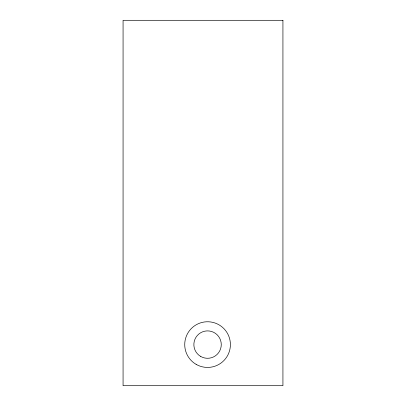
<?xml version="1.0" encoding="UTF-8"?>
<svg xmlns="http://www.w3.org/2000/svg" width="406" height="406" viewBox="0 0 406 406"><rect width="100%" height="100%" fill="white"/><g stroke="black" fill="none" stroke-linecap="round" stroke-linejoin="round"><path stroke-width="0.61" d="M282.931 20.3L123.069 20.3L123.069 385.7L282.931 385.7L282.931 20.3M196.149 364.37A22.837 22.837 0 0 0 230.405 344.592A22.837 22.837 0 0 0 196.149 324.815A22.837 22.837 0 0 0 196.149 364.37M200.716 356.458A13.702 13.702 0 0 0 221.27 344.592A13.702 13.702 0 0 0 200.716 332.727A13.702 13.702 0 0 0 200.716 356.458"/></g></svg>
